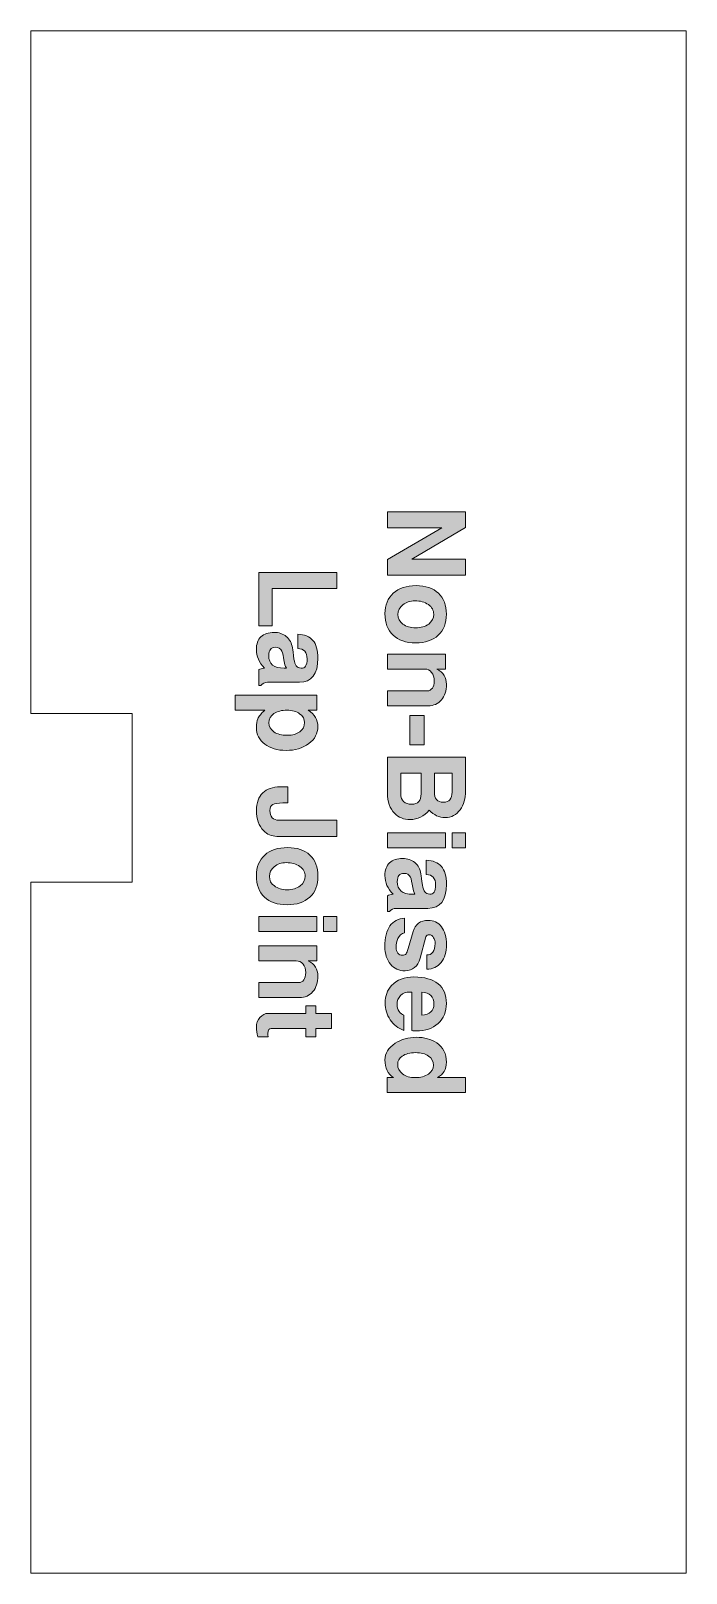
# Model space of a CAD drawing. Header units: inches. Extents: x 0.59 to 7.67, y -3.15 to -0.14.
# Drawn here: x 2.7 to 3.975, y -3.144 to -0.144 of the extents above; entities that cross this region are included whole.
import ezdxf

# ---------------------------------------------------------------- set-up
doc = ezdxf.new("R2010")
doc.units = ezdxf.units.IN
doc.header["$MEASUREMENT"] = 0
doc.layers.add('Layer 1', color=7, linetype='Continuous')

# ---------------------------------------------------------------- blocks, each defined once
blk = doc.blocks.new('block 5')
at = {"layer": 'Layer 1', "true_color": 0xed1f24}
h = blk.add_hatch(color=240, dxfattribs=at)
h.dxf.hatch_style = 2
h.paths.add_polyline_path([(3.3936, -1.2032), (3.3936, -1.1723), (3.4997, -1.1109), (3.3936, -1.1109), (3.3936, -1.0796), (3.5455, -1.0796), (3.5455, -1.1105), (3.4414, -1.1719), (3.5455, -1.1719), (3.5455, -1.2032)])
h = blk.add_hatch(color=240, dxfattribs=at)
h.dxf.hatch_style = 2
h.paths.add_polyline_path([(3.1436, -1.3018), (3.1436, -1.1979), (3.2955, -1.1979), (3.2955, -1.2291), (3.1697, -1.2291), (3.1697, -1.3018)])
h = blk.add_hatch(color=240, dxfattribs=at)
h.dxf.hatch_style = 2
edge = h.paths.add_edge_path()
edge.add_spline(control_points=[(3.4486, -1.3346), (3.4296, -1.3346), (3.4149, -1.3297), (3.4045, -1.3197), (3.3941, -1.3098), (3.3889, -1.2958), (3.3889, -1.2778), (3.3889, -1.261), (3.3943, -1.2477), (3.4051, -1.238), (3.4159, -1.2282), (3.4307, -1.2234), (3.4495, -1.2234), (3.4679, -1.2234), (3.4824, -1.2282), (3.4928, -1.238), (3.5032, -1.2477), (3.5084, -1.2614), (3.5084, -1.279), (3.5084, -1.2965), (3.5032, -1.3102), (3.4926, -1.3199), (3.482, -1.3297), (3.4674, -1.3346), (3.4486, -1.3346)], knot_values=[0, 0, 0, 0, 1, 1, 1, 2, 2, 2, 3, 3, 3, 4, 4, 4, 5, 5, 5, 6, 6, 6, 7, 7, 7, 8, 8, 8, 8], degree=3, periodic=1)
edge = h.paths.add_edge_path()
edge.add_spline(control_points=[(3.4485, -1.3055), (3.4589, -1.3055), (3.4674, -1.303), (3.4739, -1.298), (3.4804, -1.293), (3.4836, -1.2866), (3.4836, -1.279), (3.4836, -1.2714), (3.4802, -1.2651), (3.4733, -1.2602), (3.4663, -1.2552), (3.4575, -1.2528), (3.4467, -1.2528), (3.4377, -1.2528), (3.43, -1.2554), (3.4236, -1.2606), (3.4172, -1.2658), (3.4141, -1.2721), (3.4141, -1.2794), (3.4141, -1.2871), (3.4173, -1.2933), (3.4237, -1.2982), (3.4302, -1.303), (3.4384, -1.3055), (3.4485, -1.3055)], knot_values=[0, 0, 0, 0, 1, 1, 1, 2, 2, 2, 3, 3, 3, 4, 4, 4, 5, 5, 5, 6, 6, 6, 7, 7, 7, 8, 8, 8, 8], degree=3, periodic=1)
h = blk.add_hatch(color=240, dxfattribs=at)
h.dxf.hatch_style = 2
edge = h.paths.add_edge_path()
edge.add_spline(control_points=[(3.1436, -1.4179), (3.1436, -1.4179), (3.1436, -1.3868), (3.1436, -1.3868), (3.1459, -1.3854), (3.1495, -1.3844), (3.1547, -1.3837), (3.144, -1.373), (3.1387, -1.361), (3.1387, -1.3476), (3.1387, -1.3368), (3.1417, -1.3286), (3.1477, -1.3229), (3.1538, -1.3172), (3.1623, -1.3143), (3.1734, -1.3143), (3.1826, -1.3143), (3.1905, -1.317), (3.197, -1.3224), (3.2035, -1.3279), (3.2075, -1.3352), (3.2089, -1.3443), (3.2094, -1.3486), (3.2104, -1.3559), (3.2118, -1.3662), (3.2127, -1.3723), (3.2142, -1.3767), (3.2163, -1.3794), (3.2183, -1.3821), (3.2215, -1.3836), (3.2259, -1.3839), (3.2336, -1.3843), (3.2374, -1.3783), (3.2374, -1.3658), (3.2374, -1.3527), (3.2313, -1.346), (3.2191, -1.3456), (3.2191, -1.3456), (3.2191, -1.3179), (3.2191, -1.3179), (3.2324, -1.3184), (3.2423, -1.3224), (3.2488, -1.3298), (3.2552, -1.3373), (3.2584, -1.3489), (3.2584, -1.3647), (3.2584, -1.3958), (3.2464, -1.4114), (3.2224, -1.4114), (3.2224, -1.4114), (3.1601, -1.4114), (3.1601, -1.4114), (3.1552, -1.4114), (3.151, -1.4136), (3.1474, -1.4179), (3.1474, -1.4179), (3.1436, -1.4179), (3.1436, -1.4179)], knot_values=[0, 0, 0, 0, 1, 1, 1, 2, 2, 2, 3, 3, 3, 4, 4, 4, 5, 5, 5, 6, 6, 6, 7, 7, 7, 8, 8, 8, 9, 9, 9, 10, 10, 10, 11, 11, 11, 12, 12, 12, 13, 13, 13, 14, 14, 14, 15, 15, 15, 16, 16, 16, 17, 17, 17, 18, 18, 18, 19, 19, 19, 19], degree=3, periodic=1)
edge = h.paths.add_edge_path()
edge.add_spline(control_points=[(3.1928, -1.3839), (3.1928, -1.3839), (3.1972, -1.3839), (3.1972, -1.3839), (3.1948, -1.3797), (3.1934, -1.3755), (3.1928, -1.3711), (3.1916, -1.3609), (3.19, -1.3541), (3.1882, -1.3506), (3.1859, -1.3457), (3.1817, -1.3433), (3.1757, -1.3433), (3.1671, -1.3433), (3.1628, -1.3487), (3.1628, -1.3594), (3.1628, -1.3757), (3.1728, -1.3839), (3.1928, -1.3839)], knot_values=[0, 0, 0, 0, 1, 1, 1, 2, 2, 2, 3, 3, 3, 4, 4, 4, 5, 5, 5, 6, 6, 6, 6], degree=3, periodic=1)
h = blk.add_hatch(color=240, dxfattribs=at)
h.dxf.hatch_style = 2
edge = h.paths.add_edge_path()
edge.add_spline(control_points=[(3.3936, -1.4571), (3.3936, -1.4571), (3.3936, -1.428), (3.3936, -1.428), (3.3936, -1.428), (3.4712, -1.428), (3.4712, -1.428), (3.4753, -1.428), (3.4786, -1.4262), (3.481, -1.4228), (3.4835, -1.4193), (3.4847, -1.4146), (3.4847, -1.4086), (3.4847, -1.4021), (3.483, -1.3966), (3.4795, -1.3922), (3.476, -1.3879), (3.4716, -1.3857), (3.4664, -1.3857), (3.4664, -1.3857), (3.3936, -1.3857), (3.3936, -1.3857), (3.3936, -1.3857), (3.3936, -1.3565), (3.3936, -1.3565), (3.3936, -1.3565), (3.5066, -1.3565), (3.5066, -1.3565), (3.5066, -1.3565), (3.5066, -1.3857), (3.5066, -1.3857), (3.5066, -1.3857), (3.4897, -1.3857), (3.4897, -1.3857), (3.5022, -1.3922), (3.5084, -1.4021), (3.5084, -1.4153), (3.5084, -1.4279), (3.5052, -1.438), (3.4987, -1.4457), (3.4921, -1.4533), (3.4835, -1.4571), (3.4728, -1.4571), (3.4728, -1.4571), (3.3936, -1.4571), (3.3936, -1.4571)], knot_values=[0, 0, 0, 0, 1, 1, 1, 2, 2, 2, 3, 3, 3, 4, 4, 4, 5, 5, 5, 6, 6, 6, 7, 7, 7, 8, 8, 8, 9, 9, 9, 10, 10, 10, 11, 11, 11, 12, 12, 12, 13, 13, 13, 14, 14, 14, 15, 15, 15, 15], degree=3, periodic=1)
h = blk.add_hatch(color=240, dxfattribs=at)
h.dxf.hatch_style = 2
edge = h.paths.add_edge_path()
edge.add_spline(control_points=[(3.1964, -1.5439), (3.1797, -1.5439), (3.1659, -1.5398), (3.1551, -1.5316), (3.1443, -1.5234), (3.1389, -1.5127), (3.1389, -1.4995), (3.1389, -1.492), (3.1398, -1.4863), (3.1416, -1.4822), (3.1436, -1.4775), (3.1481, -1.472), (3.1549, -1.4656), (3.1549, -1.4656), (3.0978, -1.4656), (3.0978, -1.4656), (3.0978, -1.4656), (3.0978, -1.4364), (3.0978, -1.4364), (3.0978, -1.4364), (3.2566, -1.4364), (3.2566, -1.4364), (3.2566, -1.4364), (3.2566, -1.4656), (3.2566, -1.4656), (3.2566, -1.4656), (3.2395, -1.4656), (3.2395, -1.4656), (3.2521, -1.474), (3.2584, -1.4847), (3.2584, -1.4976), (3.2584, -1.5108), (3.2525, -1.5219), (3.2407, -1.5307), (3.2289, -1.5395), (3.2141, -1.5439), (3.1964, -1.5439)], knot_values=[0, 0, 0, 0, 1, 1, 1, 2, 2, 2, 3, 3, 3, 4, 4, 4, 5, 5, 5, 6, 6, 6, 7, 7, 7, 8, 8, 8, 9, 9, 9, 10, 10, 10, 11, 11, 11, 12, 12, 12, 12], degree=3, periodic=1)
edge = h.paths.add_edge_path()
edge.add_spline(control_points=[(3.1989, -1.5145), (3.209, -1.5145), (3.2172, -1.5122), (3.2233, -1.5076), (3.2295, -1.5031), (3.2326, -1.497), (3.2326, -1.4895), (3.2326, -1.4829), (3.2294, -1.4772), (3.2229, -1.4725), (3.2165, -1.4679), (3.2084, -1.4656), (3.1986, -1.4656), (3.188, -1.4656), (3.1793, -1.4678), (3.1728, -1.4723), (3.1663, -1.4768), (3.163, -1.4828), (3.163, -1.4902), (3.163, -1.4974), (3.1663, -1.5032), (3.1728, -1.5078), (3.1793, -1.5123), (3.188, -1.5145), (3.1989, -1.5145)], knot_values=[0, 0, 0, 0, 1, 1, 1, 2, 2, 2, 3, 3, 3, 4, 4, 4, 5, 5, 5, 6, 6, 6, 7, 7, 7, 8, 8, 8, 8], degree=3, periodic=1)
h = blk.add_hatch(color=240, dxfattribs=at)
h.dxf.hatch_style = 2
h.paths.add_polyline_path([(3.437, -1.5328), (3.437, -1.4761), (3.4653, -1.4761), (3.4653, -1.5328)])
h = blk.add_hatch(color=240, dxfattribs=at)
h.dxf.hatch_style = 2
edge = h.paths.add_edge_path()
edge.add_spline(control_points=[(3.4376, -1.6784), (3.4255, -1.6784), (3.4155, -1.6743), (3.4074, -1.6661), (3.3982, -1.6568), (3.3936, -1.6438), (3.3936, -1.6271), (3.3936, -1.6271), (3.3936, -1.5569), (3.3936, -1.5569), (3.3936, -1.5569), (3.5455, -1.5569), (3.5455, -1.5569), (3.5455, -1.5569), (3.5455, -1.6228), (3.5455, -1.6228), (3.5455, -1.6373), (3.542, -1.6496), (3.5349, -1.6595), (3.5278, -1.6695), (3.5182, -1.6744), (3.5059, -1.6744), (3.4943, -1.6744), (3.4839, -1.6696), (3.4747, -1.66), (3.465, -1.6723), (3.4526, -1.6784), (3.4376, -1.6784)], knot_values=[0, 0, 0, 0, 1, 1, 1, 2, 2, 2, 3, 3, 3, 4, 4, 4, 5, 5, 5, 6, 6, 6, 7, 7, 7, 8, 8, 8, 9, 9, 9, 9], degree=3, periodic=1)
edge = h.paths.add_edge_path()
edge.add_spline(control_points=[(3.4411, -1.6486), (3.4531, -1.6486), (3.4591, -1.6418), (3.4591, -1.6282), (3.4591, -1.6282), (3.4591, -1.5882), (3.4591, -1.5882), (3.4591, -1.5882), (3.4197, -1.5882), (3.4197, -1.5882), (3.4197, -1.5882), (3.4197, -1.6282), (3.4197, -1.6282), (3.4197, -1.6418), (3.4268, -1.6486), (3.4411, -1.6486)], knot_values=[0, 0, 0, 0, 1, 1, 1, 2, 2, 2, 3, 3, 3, 4, 4, 4, 5, 5, 5, 5], degree=3, periodic=1)
edge = h.paths.add_edge_path()
edge.add_spline(control_points=[(3.5026, -1.6446), (3.5137, -1.6446), (3.5193, -1.6382), (3.5193, -1.6253), (3.5193, -1.6253), (3.5193, -1.5882), (3.5193, -1.5882), (3.5193, -1.5882), (3.4849, -1.5882), (3.4849, -1.5882), (3.4849, -1.5882), (3.4849, -1.6244), (3.4849, -1.6244), (3.4849, -1.6379), (3.4908, -1.6446), (3.5026, -1.6446)], knot_values=[0, 0, 0, 0, 1, 1, 1, 2, 2, 2, 3, 3, 3, 4, 4, 4, 5, 5, 5, 5], degree=3, periodic=1)
h = blk.add_hatch(color=240, dxfattribs=at)
h.dxf.hatch_style = 2
edge = h.paths.add_edge_path()
edge.add_spline(control_points=[(3.1786, -1.711), (3.1685, -1.711), (3.1598, -1.7072), (3.1524, -1.6997), (3.1434, -1.6906), (3.1389, -1.6775), (3.1389, -1.6606), (3.1389, -1.6457), (3.143, -1.6343), (3.1512, -1.6265), (3.1593, -1.6187), (3.1706, -1.6147), (3.1849, -1.6147), (3.1849, -1.6147), (3.1997, -1.6147), (3.1997, -1.6147), (3.1997, -1.6147), (3.1997, -1.646), (3.1997, -1.646), (3.1997, -1.646), (3.1899, -1.646), (3.1899, -1.646), (3.1807, -1.646), (3.1743, -1.6471), (3.1706, -1.6492), (3.1669, -1.6514), (3.1651, -1.6553), (3.1651, -1.661), (3.1651, -1.6668), (3.1666, -1.6714), (3.1697, -1.6747), (3.1727, -1.6781), (3.177, -1.6797), (3.1824, -1.6797), (3.1824, -1.6797), (3.2955, -1.6797), (3.2955, -1.6797), (3.2955, -1.6797), (3.2955, -1.711), (3.2955, -1.711), (3.2955, -1.711), (3.1786, -1.711), (3.1786, -1.711)], knot_values=[0, 0, 0, 0, 1, 1, 1, 2, 2, 2, 3, 3, 3, 4, 4, 4, 5, 5, 5, 6, 6, 6, 7, 7, 7, 8, 8, 8, 9, 9, 9, 10, 10, 10, 11, 11, 11, 12, 12, 12, 13, 13, 13, 14, 14, 14, 14], degree=3, periodic=1)
h = blk.add_hatch(color=240, dxfattribs=at)
h.dxf.hatch_style = 2
h.paths.add_polyline_path([(3.3936, -1.7336), (3.3936, -1.7044), (3.5066, -1.7044), (3.5066, -1.7336)])
h.paths.add_polyline_path([(3.5195, -1.7336), (3.5195, -1.7044), (3.5455, -1.7044), (3.5455, -1.7336)])
h = blk.add_hatch(color=240, dxfattribs=at)
h.dxf.hatch_style = 2
edge = h.paths.add_edge_path()
edge.add_spline(control_points=[(3.1986, -1.8441), (3.1796, -1.8441), (3.1649, -1.8391), (3.1545, -1.8292), (3.1441, -1.8193), (3.1389, -1.8053), (3.1389, -1.7872), (3.1389, -1.7704), (3.1443, -1.7572), (3.1551, -1.7474), (3.1659, -1.7377), (3.1807, -1.7329), (3.1995, -1.7329), (3.2179, -1.7329), (3.2324, -1.7377), (3.2428, -1.7474), (3.2532, -1.7572), (3.2584, -1.7708), (3.2584, -1.7885), (3.2584, -1.806), (3.2532, -1.8196), (3.2426, -1.8294), (3.232, -1.8392), (3.2174, -1.8441), (3.1986, -1.8441)], knot_values=[0, 0, 0, 0, 1, 1, 1, 2, 2, 2, 3, 3, 3, 4, 4, 4, 5, 5, 5, 6, 6, 6, 7, 7, 7, 8, 8, 8, 8], degree=3, periodic=1)
edge = h.paths.add_edge_path()
edge.add_spline(control_points=[(3.1985, -1.8149), (3.2089, -1.8149), (3.2174, -1.8124), (3.2239, -1.8074), (3.2304, -1.8024), (3.2336, -1.7961), (3.2336, -1.7885), (3.2336, -1.7808), (3.2302, -1.7746), (3.2233, -1.7696), (3.2163, -1.7647), (3.2075, -1.7622), (3.1967, -1.7622), (3.1877, -1.7622), (3.18, -1.7648), (3.1736, -1.77), (3.1672, -1.7752), (3.1641, -1.7815), (3.1641, -1.7889), (3.1641, -1.7965), (3.1673, -1.8028), (3.1737, -1.8076), (3.1802, -1.8125), (3.1884, -1.8149), (3.1985, -1.8149)], knot_values=[0, 0, 0, 0, 1, 1, 1, 2, 2, 2, 3, 3, 3, 4, 4, 4, 5, 5, 5, 6, 6, 6, 7, 7, 7, 8, 8, 8, 8], degree=3, periodic=1)
h = blk.add_hatch(color=240, dxfattribs=at)
h.dxf.hatch_style = 2
edge = h.paths.add_edge_path()
edge.add_spline(control_points=[(3.3936, -1.8575), (3.3936, -1.8575), (3.3936, -1.8265), (3.3936, -1.8265), (3.3959, -1.8251), (3.3995, -1.8241), (3.4047, -1.8234), (3.394, -1.8127), (3.3887, -1.8007), (3.3887, -1.7873), (3.3887, -1.7765), (3.3917, -1.7682), (3.3977, -1.7625), (3.4038, -1.7568), (3.4123, -1.754), (3.4234, -1.754), (3.4326, -1.754), (3.4405, -1.7567), (3.447, -1.7621), (3.4535, -1.7675), (3.4575, -1.7748), (3.4589, -1.784), (3.4594, -1.7883), (3.4604, -1.7956), (3.4618, -1.8059), (3.4627, -1.812), (3.4642, -1.8164), (3.4663, -1.8191), (3.4683, -1.8218), (3.4715, -1.8233), (3.4759, -1.8236), (3.4836, -1.824), (3.4874, -1.818), (3.4874, -1.8055), (3.4874, -1.7924), (3.4813, -1.7857), (3.4691, -1.7853), (3.4691, -1.7853), (3.4691, -1.7575), (3.4691, -1.7575), (3.4824, -1.7581), (3.4923, -1.7621), (3.4988, -1.7695), (3.5052, -1.777), (3.5084, -1.7886), (3.5084, -1.8044), (3.5084, -1.8355), (3.4964, -1.8511), (3.4724, -1.8511), (3.4724, -1.8511), (3.4101, -1.8511), (3.4101, -1.8511), (3.4052, -1.8511), (3.401, -1.8532), (3.3974, -1.8575), (3.3974, -1.8575), (3.3936, -1.8575), (3.3936, -1.8575)], knot_values=[0, 0, 0, 0, 1, 1, 1, 2, 2, 2, 3, 3, 3, 4, 4, 4, 5, 5, 5, 6, 6, 6, 7, 7, 7, 8, 8, 8, 9, 9, 9, 10, 10, 10, 11, 11, 11, 12, 12, 12, 13, 13, 13, 14, 14, 14, 15, 15, 15, 16, 16, 16, 17, 17, 17, 18, 18, 18, 19, 19, 19, 19], degree=3, periodic=1)
edge = h.paths.add_edge_path()
edge.add_spline(control_points=[(3.4428, -1.8236), (3.4428, -1.8236), (3.4472, -1.8236), (3.4472, -1.8236), (3.4448, -1.8194), (3.4434, -1.8151), (3.4428, -1.8108), (3.4416, -1.8006), (3.44, -1.7938), (3.4382, -1.7903), (3.4359, -1.7854), (3.4317, -1.783), (3.4257, -1.783), (3.4171, -1.783), (3.4128, -1.7883), (3.4128, -1.7991), (3.4128, -1.8154), (3.4228, -1.8236), (3.4428, -1.8236)], knot_values=[0, 0, 0, 0, 1, 1, 1, 2, 2, 2, 3, 3, 3, 4, 4, 4, 5, 5, 5, 6, 6, 6, 6], degree=3, periodic=1)
h = blk.add_hatch(color=240, dxfattribs=at)
h.dxf.hatch_style = 2
h.paths.add_polyline_path([(3.1436, -1.896), (3.1436, -1.8668), (3.2566, -1.8668), (3.2566, -1.896)])
h.paths.add_polyline_path([(3.2695, -1.896), (3.2695, -1.8668), (3.2955, -1.8668), (3.2955, -1.896)])
h = blk.add_hatch(color=240, dxfattribs=at)
h.dxf.hatch_style = 2
edge = h.paths.add_edge_path()
edge.add_spline(control_points=[(3.428, -1.9725), (3.4164, -1.9725), (3.4069, -1.9682), (3.3996, -1.9596), (3.3923, -1.951), (3.3887, -1.9396), (3.3887, -1.9255), (3.3887, -1.9081), (3.3919, -1.8947), (3.3985, -1.8854), (3.4051, -1.876), (3.4146, -1.8709), (3.4268, -1.8703), (3.4268, -1.8703), (3.4268, -1.899), (3.4268, -1.899), (3.4211, -1.9001), (3.4168, -1.9038), (3.4141, -1.91), (3.4117, -1.9149), (3.4105, -1.9207), (3.4105, -1.9273), (3.4105, -1.9316), (3.4117, -1.9352), (3.4141, -1.9381), (3.4165, -1.9409), (3.4193, -1.9423), (3.4227, -1.9423), (3.4261, -1.9423), (3.4285, -1.9414), (3.43, -1.9394), (3.4312, -1.9379), (3.4325, -1.9345), (3.434, -1.9293), (3.434, -1.9293), (3.4435, -1.8963), (3.4435, -1.8963), (3.4478, -1.8817), (3.4576, -1.8744), (3.4729, -1.8744), (3.4835, -1.8744), (3.4921, -1.8786), (3.4987, -1.8869), (3.5052, -1.8953), (3.5084, -1.9068), (3.5084, -1.9215), (3.5084, -1.9358), (3.505, -1.9474), (3.498, -1.9562), (3.4911, -1.965), (3.4818, -1.9695), (3.4701, -1.9696), (3.4701, -1.9696), (3.4701, -1.9415), (3.4701, -1.9415), (3.475, -1.9419), (3.4789, -1.9402), (3.4819, -1.9364), (3.4849, -1.9326), (3.4864, -1.9268), (3.4864, -1.9192), (3.4864, -1.915), (3.4854, -1.9114), (3.4834, -1.9082), (3.4814, -1.9044), (3.4787, -1.9025), (3.4753, -1.9025), (3.4716, -1.9025), (3.4693, -1.9038), (3.4686, -1.9063), (3.4686, -1.9063), (3.4572, -1.948), (3.4572, -1.948), (3.4527, -1.9643), (3.443, -1.9725), (3.428, -1.9725)], knot_values=[0, 0, 0, 0, 1, 1, 1, 2, 2, 2, 3, 3, 3, 4, 4, 4, 5, 5, 5, 6, 6, 6, 7, 7, 7, 8, 8, 8, 9, 9, 9, 10, 10, 10, 11, 11, 11, 12, 12, 12, 13, 13, 13, 14, 14, 14, 15, 15, 15, 16, 16, 16, 17, 17, 17, 18, 18, 18, 19, 19, 19, 20, 20, 20, 21, 21, 21, 22, 22, 22, 23, 23, 23, 24, 24, 24, 25, 25, 25, 25], degree=3, periodic=1)
h = blk.add_hatch(color=240, dxfattribs=at)
h.dxf.hatch_style = 2
edge = h.paths.add_edge_path()
edge.add_spline(control_points=[(3.1436, -2.0245), (3.1436, -2.0245), (3.1436, -1.9954), (3.1436, -1.9954), (3.1436, -1.9954), (3.2212, -1.9954), (3.2212, -1.9954), (3.2253, -1.9954), (3.2286, -1.9936), (3.231, -1.9901), (3.2335, -1.9867), (3.2347, -1.9819), (3.2347, -1.976), (3.2347, -1.9694), (3.233, -1.964), (3.2295, -1.9596), (3.226, -1.9552), (3.2216, -1.9531), (3.2164, -1.9531), (3.2164, -1.9531), (3.1436, -1.9531), (3.1436, -1.9531), (3.1436, -1.9531), (3.1436, -1.9239), (3.1436, -1.9239), (3.1436, -1.9239), (3.2566, -1.9239), (3.2566, -1.9239), (3.2566, -1.9239), (3.2566, -1.9531), (3.2566, -1.9531), (3.2566, -1.9531), (3.2397, -1.9531), (3.2397, -1.9531), (3.2522, -1.9596), (3.2584, -1.9694), (3.2584, -1.9826), (3.2584, -1.9953), (3.2552, -2.0054), (3.2487, -2.0131), (3.2421, -2.0207), (3.2335, -2.0245), (3.2228, -2.0245), (3.2228, -2.0245), (3.1436, -2.0245), (3.1436, -2.0245)], knot_values=[0, 0, 0, 0, 1, 1, 1, 2, 2, 2, 3, 3, 3, 4, 4, 4, 5, 5, 5, 6, 6, 6, 7, 7, 7, 8, 8, 8, 9, 9, 9, 10, 10, 10, 11, 11, 11, 12, 12, 12, 13, 13, 13, 14, 14, 14, 15, 15, 15, 15], degree=3, periodic=1)
h = blk.add_hatch(color=240, dxfattribs=at)
h.dxf.hatch_style = 2
edge = h.paths.add_edge_path()
edge.add_spline(control_points=[(3.4499, -2.0896), (3.4466, -2.0896), (3.4436, -2.0894), (3.4409, -2.089), (3.4409, -2.089), (3.4409, -2.0142), (3.4409, -2.0142), (3.4401, -2.0139), (3.4388, -2.0138), (3.437, -2.0138), (3.4296, -2.0138), (3.4237, -2.0161), (3.4192, -2.0206), (3.4147, -2.0251), (3.4124, -2.0311), (3.4124, -2.0384), (3.4124, -2.0432), (3.4138, -2.0476), (3.4166, -2.0518), (3.4192, -2.0555), (3.4222, -2.0578), (3.4255, -2.0588), (3.4255, -2.0588), (3.4255, -2.0884), (3.4255, -2.0884), (3.4146, -2.0845), (3.4057, -2.0776), (3.3991, -2.0679), (3.3924, -2.0581), (3.3891, -2.0471), (3.3891, -2.035), (3.3891, -2.0216), (3.3933, -2.0102), (3.4018, -2.0011), (3.4119, -1.9901), (3.4264, -1.9846), (3.4453, -1.9846), (3.4656, -1.9846), (3.4812, -1.989), (3.4921, -1.9979), (3.503, -2.0067), (3.5084, -2.0193), (3.5084, -2.0359), (3.5084, -2.052), (3.5031, -2.065), (3.4923, -2.0748), (3.4815, -2.0847), (3.4674, -2.0896), (3.4499, -2.0896)], knot_values=[0, 0, 0, 0, 1, 1, 1, 2, 2, 2, 3, 3, 3, 4, 4, 4, 5, 5, 5, 6, 6, 6, 7, 7, 7, 8, 8, 8, 9, 9, 9, 10, 10, 10, 11, 11, 11, 12, 12, 12, 13, 13, 13, 14, 14, 14, 15, 15, 15, 16, 16, 16, 16], degree=3, periodic=1)
edge = h.paths.add_edge_path()
edge.add_spline(control_points=[(3.4605, -2.0588), (3.4762, -2.0579), (3.4841, -2.0507), (3.4841, -2.0369), (3.4841, -2.023), (3.4762, -2.0153), (3.4605, -2.0138), (3.4605, -2.0138), (3.4605, -2.0588), (3.4605, -2.0588)], knot_values=[0, 0, 0, 0, 1, 1, 1, 2, 2, 2, 3, 3, 3, 3], degree=3, periodic=1)
h = blk.add_hatch(color=240, dxfattribs=at)
h.dxf.hatch_style = 2
edge = h.paths.add_edge_path()
edge.add_spline(control_points=[(3.1414, -2.1008), (3.1397, -2.094), (3.1389, -2.0878), (3.1389, -2.0822), (3.1389, -2.0749), (3.1411, -2.0685), (3.1456, -2.0633), (3.1501, -2.058), (3.1555, -2.0554), (3.1618, -2.0554), (3.1618, -2.0554), (3.2349, -2.0554), (3.2349, -2.0554), (3.2349, -2.0554), (3.2349, -2.041), (3.2349, -2.041), (3.2349, -2.041), (3.2543, -2.041), (3.2543, -2.041), (3.2543, -2.041), (3.2543, -2.0554), (3.2543, -2.0554), (3.2543, -2.0554), (3.2849, -2.0554), (3.2849, -2.0554), (3.2849, -2.0554), (3.2849, -2.0845), (3.2849, -2.0845), (3.2849, -2.0845), (3.2543, -2.0845), (3.2543, -2.0845), (3.2543, -2.0845), (3.2543, -2.1008), (3.2543, -2.1008), (3.2543, -2.1008), (3.2349, -2.1008), (3.2349, -2.1008), (3.2349, -2.1008), (3.2349, -2.0845), (3.2349, -2.0845), (3.2349, -2.0845), (3.1676, -2.0845), (3.1676, -2.0845), (3.1633, -2.0845), (3.1611, -2.0878), (3.1611, -2.0943), (3.1613, -2.0958), (3.1614, -2.098), (3.1616, -2.1008), (3.1616, -2.1008), (3.1414, -2.1008), (3.1414, -2.1008)], knot_values=[0, 0, 0, 0, 1, 1, 1, 2, 2, 2, 3, 3, 3, 4, 4, 4, 5, 5, 5, 6, 6, 6, 7, 7, 7, 8, 8, 8, 9, 9, 9, 10, 10, 10, 11, 11, 11, 12, 12, 12, 13, 13, 13, 14, 14, 14, 15, 15, 15, 16, 16, 16, 17, 17, 17, 17], degree=3, periodic=1)
h = blk.add_hatch(color=240, dxfattribs=at)
h.dxf.hatch_style = 2
edge = h.paths.add_edge_path()
edge.add_spline(control_points=[(3.393, -2.2094), (3.393, -2.2094), (3.393, -2.1803), (3.393, -2.1803), (3.393, -2.1803), (3.4053, -2.1803), (3.4053, -2.1803), (3.3943, -2.173), (3.3889, -2.1615), (3.3889, -2.1457), (3.3889, -2.1329), (3.3955, -2.1222), (3.4087, -2.1136), (3.4207, -2.1058), (3.4343, -2.1019), (3.4495, -2.1019), (3.4656, -2.1019), (3.4789, -2.1055), (3.4895, -2.1125), (3.5021, -2.1212), (3.5084, -2.1338), (3.5084, -2.1505), (3.5084, -2.1642), (3.5026, -2.1741), (3.4909, -2.1803), (3.4909, -2.1803), (3.5455, -2.1803), (3.5455, -2.1803), (3.5455, -2.1803), (3.5455, -2.2094), (3.5455, -2.2094), (3.5455, -2.2094), (3.393, -2.2094), (3.393, -2.2094)], knot_values=[0, 0, 0, 0, 1, 1, 1, 2, 2, 2, 3, 3, 3, 4, 4, 4, 5, 5, 5, 6, 6, 6, 7, 7, 7, 8, 8, 8, 9, 9, 9, 10, 10, 10, 11, 11, 11, 11], degree=3, periodic=1)
edge = h.paths.add_edge_path()
edge.add_spline(control_points=[(3.4477, -2.1803), (3.4581, -2.1803), (3.4666, -2.178), (3.4733, -2.1734), (3.4799, -2.1688), (3.4832, -2.1631), (3.4832, -2.1562), (3.4832, -2.1487), (3.48, -2.1428), (3.4737, -2.1383), (3.4673, -2.1339), (3.4588, -2.1317), (3.4481, -2.1317), (3.4373, -2.1317), (3.4288, -2.134), (3.4226, -2.1386), (3.4166, -2.1427), (3.4136, -2.148), (3.4136, -2.1545), (3.4136, -2.1621), (3.4168, -2.1683), (3.4231, -2.1731), (3.4294, -2.1779), (3.4376, -2.1803), (3.4477, -2.1803)], knot_values=[0, 0, 0, 0, 1, 1, 1, 2, 2, 2, 3, 3, 3, 4, 4, 4, 5, 5, 5, 6, 6, 6, 7, 7, 7, 8, 8, 8, 8], degree=3, periodic=1)
at = {"layer": 'Layer 1', "lineweight": 0}
for points in [[(3.3936, -1.2032), (3.3936, -1.1723), (3.4997, -1.1109), (3.3936, -1.1109), (3.3936, -1.0796), (3.5455, -1.0796), (3.5455, -1.1105), (3.4414, -1.1719), (3.5455, -1.1719), (3.5455, -1.2032), (3.3936, -1.2032)], [(3.1436, -1.3018), (3.1436, -1.1979), (3.2955, -1.1979), (3.2955, -1.2291), (3.1697, -1.2291), (3.1697, -1.3018), (3.1436, -1.3018)], [(3.437, -1.5328), (3.437, -1.4761), (3.4653, -1.4761), (3.4653, -1.5328), (3.437, -1.5328)], [(3.3936, -1.7336), (3.3936, -1.7044), (3.5066, -1.7044), (3.5066, -1.7336), (3.3936, -1.7336)], [(3.5195, -1.7336), (3.5195, -1.7044), (3.5455, -1.7044), (3.5455, -1.7336), (3.5195, -1.7336)], [(3.1436, -1.896), (3.1436, -1.8668), (3.2566, -1.8668), (3.2566, -1.896), (3.1436, -1.896)], [(3.2695, -1.896), (3.2695, -1.8668), (3.2955, -1.8668), (3.2955, -1.896), (3.2695, -1.896)]]:
    blk.add_lwpolyline(points, dxfattribs=at)
for points, knots in [([(3.4486, -1.3346), (3.4296, -1.3346), (3.4149, -1.3297), (3.4045, -1.3197), (3.3941, -1.3098), (3.3889, -1.2958), (3.3889, -1.2778), (3.3889, -1.261), (3.3943, -1.2477), (3.4051, -1.238), (3.4159, -1.2282), (3.4307, -1.2234), (3.4495, -1.2234), (3.4679, -1.2234), (3.4824, -1.2282), (3.4928, -1.238), (3.5032, -1.2477), (3.5084, -1.2614), (3.5084, -1.279), (3.5084, -1.2965), (3.5032, -1.3102), (3.4926, -1.3199), (3.482, -1.3297), (3.4674, -1.3346), (3.4486, -1.3346)], [0, 0, 0, 0, 1, 1, 1, 2, 2, 2, 3, 3, 3, 4, 4, 4, 5, 5, 5, 6, 6, 6, 7, 7, 7, 8, 8, 8, 8]), ([(3.4485, -1.3055), (3.4589, -1.3055), (3.4674, -1.303), (3.4739, -1.298), (3.4804, -1.293), (3.4836, -1.2866), (3.4836, -1.279), (3.4836, -1.2714), (3.4802, -1.2651), (3.4733, -1.2602), (3.4663, -1.2552), (3.4575, -1.2528), (3.4467, -1.2528), (3.4377, -1.2528), (3.43, -1.2554), (3.4236, -1.2606), (3.4172, -1.2658), (3.4141, -1.2721), (3.4141, -1.2794), (3.4141, -1.2871), (3.4173, -1.2933), (3.4237, -1.2982), (3.4302, -1.303), (3.4384, -1.3055), (3.4485, -1.3055)], [0, 0, 0, 0, 1, 1, 1, 2, 2, 2, 3, 3, 3, 4, 4, 4, 5, 5, 5, 6, 6, 6, 7, 7, 7, 8, 8, 8, 8]), ([(3.1436, -1.4179), (3.1436, -1.4179), (3.1436, -1.3868), (3.1436, -1.3868), (3.1459, -1.3854), (3.1495, -1.3844), (3.1547, -1.3837), (3.144, -1.373), (3.1387, -1.361), (3.1387, -1.3476), (3.1387, -1.3368), (3.1417, -1.3286), (3.1477, -1.3229), (3.1538, -1.3172), (3.1623, -1.3143), (3.1734, -1.3143), (3.1826, -1.3143), (3.1905, -1.317), (3.197, -1.3224), (3.2035, -1.3279), (3.2075, -1.3352), (3.2089, -1.3443), (3.2094, -1.3486), (3.2104, -1.3559), (3.2118, -1.3662), (3.2127, -1.3723), (3.2142, -1.3767), (3.2163, -1.3794), (3.2183, -1.3821), (3.2215, -1.3836), (3.2259, -1.3839), (3.2336, -1.3843), (3.2374, -1.3783), (3.2374, -1.3658), (3.2374, -1.3527), (3.2313, -1.346), (3.2191, -1.3456), (3.2191, -1.3456), (3.2191, -1.3179), (3.2191, -1.3179), (3.2324, -1.3184), (3.2423, -1.3224), (3.2488, -1.3298), (3.2552, -1.3373), (3.2584, -1.3489), (3.2584, -1.3647), (3.2584, -1.3958), (3.2464, -1.4114), (3.2224, -1.4114), (3.2224, -1.4114), (3.1601, -1.4114), (3.1601, -1.4114), (3.1552, -1.4114), (3.151, -1.4136), (3.1474, -1.4179), (3.1474, -1.4179), (3.1436, -1.4179), (3.1436, -1.4179)], [0, 0, 0, 0, 1, 1, 1, 2, 2, 2, 3, 3, 3, 4, 4, 4, 5, 5, 5, 6, 6, 6, 7, 7, 7, 8, 8, 8, 9, 9, 9, 10, 10, 10, 11, 11, 11, 12, 12, 12, 13, 13, 13, 14, 14, 14, 15, 15, 15, 16, 16, 16, 17, 17, 17, 18, 18, 18, 19, 19, 19, 19]), ([(3.1928, -1.3839), (3.1928, -1.3839), (3.1972, -1.3839), (3.1972, -1.3839), (3.1948, -1.3797), (3.1934, -1.3755), (3.1928, -1.3711), (3.1916, -1.3609), (3.19, -1.3541), (3.1882, -1.3506), (3.1859, -1.3457), (3.1817, -1.3433), (3.1757, -1.3433), (3.1671, -1.3433), (3.1628, -1.3487), (3.1628, -1.3594), (3.1628, -1.3757), (3.1728, -1.3839), (3.1928, -1.3839)], [0, 0, 0, 0, 1, 1, 1, 2, 2, 2, 3, 3, 3, 4, 4, 4, 5, 5, 5, 6, 6, 6, 6]), ([(3.3936, -1.4571), (3.3936, -1.4571), (3.3936, -1.428), (3.3936, -1.428), (3.3936, -1.428), (3.4712, -1.428), (3.4712, -1.428), (3.4753, -1.428), (3.4786, -1.4262), (3.481, -1.4228), (3.4835, -1.4193), (3.4847, -1.4146), (3.4847, -1.4086), (3.4847, -1.4021), (3.483, -1.3966), (3.4795, -1.3922), (3.476, -1.3879), (3.4716, -1.3857), (3.4664, -1.3857), (3.4664, -1.3857), (3.3936, -1.3857), (3.3936, -1.3857), (3.3936, -1.3857), (3.3936, -1.3565), (3.3936, -1.3565), (3.3936, -1.3565), (3.5066, -1.3565), (3.5066, -1.3565), (3.5066, -1.3565), (3.5066, -1.3857), (3.5066, -1.3857), (3.5066, -1.3857), (3.4897, -1.3857), (3.4897, -1.3857), (3.5022, -1.3922), (3.5084, -1.4021), (3.5084, -1.4153), (3.5084, -1.4279), (3.5052, -1.438), (3.4987, -1.4457), (3.4921, -1.4533), (3.4835, -1.4571), (3.4728, -1.4571), (3.4728, -1.4571), (3.3936, -1.4571), (3.3936, -1.4571)], [0, 0, 0, 0, 1, 1, 1, 2, 2, 2, 3, 3, 3, 4, 4, 4, 5, 5, 5, 6, 6, 6, 7, 7, 7, 8, 8, 8, 9, 9, 9, 10, 10, 10, 11, 11, 11, 12, 12, 12, 13, 13, 13, 14, 14, 14, 15, 15, 15, 15]), ([(3.1964, -1.5439), (3.1797, -1.5439), (3.1659, -1.5398), (3.1551, -1.5316), (3.1443, -1.5234), (3.1389, -1.5127), (3.1389, -1.4995), (3.1389, -1.492), (3.1398, -1.4863), (3.1416, -1.4822), (3.1436, -1.4775), (3.1481, -1.472), (3.1549, -1.4656), (3.1549, -1.4656), (3.0978, -1.4656), (3.0978, -1.4656), (3.0978, -1.4656), (3.0978, -1.4364), (3.0978, -1.4364), (3.0978, -1.4364), (3.2566, -1.4364), (3.2566, -1.4364), (3.2566, -1.4364), (3.2566, -1.4656), (3.2566, -1.4656), (3.2566, -1.4656), (3.2395, -1.4656), (3.2395, -1.4656), (3.2521, -1.474), (3.2584, -1.4847), (3.2584, -1.4976), (3.2584, -1.5108), (3.2525, -1.5219), (3.2407, -1.5307), (3.2289, -1.5395), (3.2141, -1.5439), (3.1964, -1.5439)], [0, 0, 0, 0, 1, 1, 1, 2, 2, 2, 3, 3, 3, 4, 4, 4, 5, 5, 5, 6, 6, 6, 7, 7, 7, 8, 8, 8, 9, 9, 9, 10, 10, 10, 11, 11, 11, 12, 12, 12, 12]), ([(3.1989, -1.5145), (3.209, -1.5145), (3.2172, -1.5122), (3.2233, -1.5076), (3.2295, -1.5031), (3.2326, -1.497), (3.2326, -1.4895), (3.2326, -1.4829), (3.2294, -1.4772), (3.2229, -1.4725), (3.2165, -1.4679), (3.2084, -1.4656), (3.1986, -1.4656), (3.188, -1.4656), (3.1793, -1.4678), (3.1728, -1.4723), (3.1663, -1.4768), (3.163, -1.4828), (3.163, -1.4902), (3.163, -1.4974), (3.1663, -1.5032), (3.1728, -1.5078), (3.1793, -1.5123), (3.188, -1.5145), (3.1989, -1.5145)], [0, 0, 0, 0, 1, 1, 1, 2, 2, 2, 3, 3, 3, 4, 4, 4, 5, 5, 5, 6, 6, 6, 7, 7, 7, 8, 8, 8, 8]), ([(3.4376, -1.6784), (3.4255, -1.6784), (3.4155, -1.6743), (3.4074, -1.6661), (3.3982, -1.6568), (3.3936, -1.6438), (3.3936, -1.6271), (3.3936, -1.6271), (3.3936, -1.5569), (3.3936, -1.5569), (3.3936, -1.5569), (3.5455, -1.5569), (3.5455, -1.5569), (3.5455, -1.5569), (3.5455, -1.6228), (3.5455, -1.6228), (3.5455, -1.6373), (3.542, -1.6496), (3.5349, -1.6595), (3.5278, -1.6695), (3.5182, -1.6744), (3.5059, -1.6744), (3.4943, -1.6744), (3.4839, -1.6696), (3.4747, -1.66), (3.465, -1.6723), (3.4526, -1.6784), (3.4376, -1.6784)], [0, 0, 0, 0, 1, 1, 1, 2, 2, 2, 3, 3, 3, 4, 4, 4, 5, 5, 5, 6, 6, 6, 7, 7, 7, 8, 8, 8, 9, 9, 9, 9]), ([(3.4411, -1.6486), (3.4531, -1.6486), (3.4591, -1.6418), (3.4591, -1.6282), (3.4591, -1.6282), (3.4591, -1.5882), (3.4591, -1.5882), (3.4591, -1.5882), (3.4197, -1.5882), (3.4197, -1.5882), (3.4197, -1.5882), (3.4197, -1.6282), (3.4197, -1.6282), (3.4197, -1.6418), (3.4268, -1.6486), (3.4411, -1.6486)], [0, 0, 0, 0, 1, 1, 1, 2, 2, 2, 3, 3, 3, 4, 4, 4, 5, 5, 5, 5]), ([(3.5026, -1.6446), (3.5137, -1.6446), (3.5193, -1.6382), (3.5193, -1.6253), (3.5193, -1.6253), (3.5193, -1.5882), (3.5193, -1.5882), (3.5193, -1.5882), (3.4849, -1.5882), (3.4849, -1.5882), (3.4849, -1.5882), (3.4849, -1.6244), (3.4849, -1.6244), (3.4849, -1.6379), (3.4908, -1.6446), (3.5026, -1.6446)], [0, 0, 0, 0, 1, 1, 1, 2, 2, 2, 3, 3, 3, 4, 4, 4, 5, 5, 5, 5]), ([(3.1786, -1.711), (3.1685, -1.711), (3.1598, -1.7072), (3.1524, -1.6997), (3.1434, -1.6906), (3.1389, -1.6775), (3.1389, -1.6606), (3.1389, -1.6457), (3.143, -1.6343), (3.1512, -1.6265), (3.1593, -1.6187), (3.1706, -1.6147), (3.1849, -1.6147), (3.1849, -1.6147), (3.1997, -1.6147), (3.1997, -1.6147), (3.1997, -1.6147), (3.1997, -1.646), (3.1997, -1.646), (3.1997, -1.646), (3.1899, -1.646), (3.1899, -1.646), (3.1807, -1.646), (3.1743, -1.6471), (3.1706, -1.6492), (3.1669, -1.6514), (3.1651, -1.6553), (3.1651, -1.661), (3.1651, -1.6668), (3.1666, -1.6714), (3.1697, -1.6747), (3.1727, -1.6781), (3.177, -1.6797), (3.1824, -1.6797), (3.1824, -1.6797), (3.2955, -1.6797), (3.2955, -1.6797), (3.2955, -1.6797), (3.2955, -1.711), (3.2955, -1.711), (3.2955, -1.711), (3.1786, -1.711), (3.1786, -1.711)], [0, 0, 0, 0, 1, 1, 1, 2, 2, 2, 3, 3, 3, 4, 4, 4, 5, 5, 5, 6, 6, 6, 7, 7, 7, 8, 8, 8, 9, 9, 9, 10, 10, 10, 11, 11, 11, 12, 12, 12, 13, 13, 13, 14, 14, 14, 14]), ([(3.1986, -1.8441), (3.1796, -1.8441), (3.1649, -1.8391), (3.1545, -1.8292), (3.1441, -1.8193), (3.1389, -1.8053), (3.1389, -1.7872), (3.1389, -1.7704), (3.1443, -1.7572), (3.1551, -1.7474), (3.1659, -1.7377), (3.1807, -1.7329), (3.1995, -1.7329), (3.2179, -1.7329), (3.2324, -1.7377), (3.2428, -1.7474), (3.2532, -1.7572), (3.2584, -1.7708), (3.2584, -1.7885), (3.2584, -1.806), (3.2532, -1.8196), (3.2426, -1.8294), (3.232, -1.8392), (3.2174, -1.8441), (3.1986, -1.8441)], [0, 0, 0, 0, 1, 1, 1, 2, 2, 2, 3, 3, 3, 4, 4, 4, 5, 5, 5, 6, 6, 6, 7, 7, 7, 8, 8, 8, 8]), ([(3.1985, -1.8149), (3.2089, -1.8149), (3.2174, -1.8124), (3.2239, -1.8074), (3.2304, -1.8024), (3.2336, -1.7961), (3.2336, -1.7885), (3.2336, -1.7808), (3.2302, -1.7746), (3.2233, -1.7696), (3.2163, -1.7647), (3.2075, -1.7622), (3.1967, -1.7622), (3.1877, -1.7622), (3.18, -1.7648), (3.1736, -1.77), (3.1672, -1.7752), (3.1641, -1.7815), (3.1641, -1.7889), (3.1641, -1.7965), (3.1673, -1.8028), (3.1737, -1.8076), (3.1802, -1.8125), (3.1884, -1.8149), (3.1985, -1.8149)], [0, 0, 0, 0, 1, 1, 1, 2, 2, 2, 3, 3, 3, 4, 4, 4, 5, 5, 5, 6, 6, 6, 7, 7, 7, 8, 8, 8, 8]), ([(3.3936, -1.8575), (3.3936, -1.8575), (3.3936, -1.8265), (3.3936, -1.8265), (3.3959, -1.8251), (3.3995, -1.8241), (3.4047, -1.8234), (3.394, -1.8127), (3.3887, -1.8007), (3.3887, -1.7873), (3.3887, -1.7765), (3.3917, -1.7682), (3.3977, -1.7625), (3.4038, -1.7568), (3.4123, -1.754), (3.4234, -1.754), (3.4326, -1.754), (3.4405, -1.7567), (3.447, -1.7621), (3.4535, -1.7675), (3.4575, -1.7748), (3.4589, -1.784), (3.4594, -1.7883), (3.4604, -1.7956), (3.4618, -1.8059), (3.4627, -1.812), (3.4642, -1.8164), (3.4663, -1.8191), (3.4683, -1.8218), (3.4715, -1.8233), (3.4759, -1.8236), (3.4836, -1.824), (3.4874, -1.818), (3.4874, -1.8055), (3.4874, -1.7924), (3.4813, -1.7857), (3.4691, -1.7853), (3.4691, -1.7853), (3.4691, -1.7575), (3.4691, -1.7575), (3.4824, -1.7581), (3.4923, -1.7621), (3.4988, -1.7695), (3.5052, -1.777), (3.5084, -1.7886), (3.5084, -1.8044), (3.5084, -1.8355), (3.4964, -1.8511), (3.4724, -1.8511), (3.4724, -1.8511), (3.4101, -1.8511), (3.4101, -1.8511), (3.4052, -1.8511), (3.401, -1.8532), (3.3974, -1.8575), (3.3974, -1.8575), (3.3936, -1.8575), (3.3936, -1.8575)], [0, 0, 0, 0, 1, 1, 1, 2, 2, 2, 3, 3, 3, 4, 4, 4, 5, 5, 5, 6, 6, 6, 7, 7, 7, 8, 8, 8, 9, 9, 9, 10, 10, 10, 11, 11, 11, 12, 12, 12, 13, 13, 13, 14, 14, 14, 15, 15, 15, 16, 16, 16, 17, 17, 17, 18, 18, 18, 19, 19, 19, 19]), ([(3.4428, -1.8236), (3.4428, -1.8236), (3.4472, -1.8236), (3.4472, -1.8236), (3.4448, -1.8194), (3.4434, -1.8151), (3.4428, -1.8108), (3.4416, -1.8006), (3.44, -1.7938), (3.4382, -1.7903), (3.4359, -1.7854), (3.4317, -1.783), (3.4257, -1.783), (3.4171, -1.783), (3.4128, -1.7883), (3.4128, -1.7991), (3.4128, -1.8154), (3.4228, -1.8236), (3.4428, -1.8236)], [0, 0, 0, 0, 1, 1, 1, 2, 2, 2, 3, 3, 3, 4, 4, 4, 5, 5, 5, 6, 6, 6, 6]), ([(3.428, -1.9725), (3.4164, -1.9725), (3.4069, -1.9682), (3.3996, -1.9596), (3.3923, -1.951), (3.3887, -1.9396), (3.3887, -1.9255), (3.3887, -1.9081), (3.3919, -1.8947), (3.3985, -1.8854), (3.4051, -1.876), (3.4146, -1.8709), (3.4268, -1.8703), (3.4268, -1.8703), (3.4268, -1.899), (3.4268, -1.899), (3.4211, -1.9001), (3.4168, -1.9038), (3.4141, -1.91), (3.4117, -1.9149), (3.4105, -1.9207), (3.4105, -1.9273), (3.4105, -1.9316), (3.4117, -1.9352), (3.4141, -1.9381), (3.4165, -1.9409), (3.4193, -1.9423), (3.4227, -1.9423), (3.4261, -1.9423), (3.4285, -1.9414), (3.43, -1.9394), (3.4312, -1.9379), (3.4325, -1.9345), (3.434, -1.9293), (3.434, -1.9293), (3.4435, -1.8963), (3.4435, -1.8963), (3.4478, -1.8817), (3.4576, -1.8744), (3.4729, -1.8744), (3.4835, -1.8744), (3.4921, -1.8786), (3.4987, -1.8869), (3.5052, -1.8953), (3.5084, -1.9068), (3.5084, -1.9215), (3.5084, -1.9358), (3.505, -1.9474), (3.498, -1.9562), (3.4911, -1.965), (3.4818, -1.9695), (3.4701, -1.9696), (3.4701, -1.9696), (3.4701, -1.9415), (3.4701, -1.9415), (3.475, -1.9419), (3.4789, -1.9402), (3.4819, -1.9364), (3.4849, -1.9326), (3.4864, -1.9268), (3.4864, -1.9192), (3.4864, -1.915), (3.4854, -1.9114), (3.4834, -1.9082), (3.4814, -1.9044), (3.4787, -1.9025), (3.4753, -1.9025), (3.4716, -1.9025), (3.4693, -1.9038), (3.4686, -1.9063), (3.4686, -1.9063), (3.4572, -1.948), (3.4572, -1.948), (3.4527, -1.9643), (3.443, -1.9725), (3.428, -1.9725)], [0, 0, 0, 0, 1, 1, 1, 2, 2, 2, 3, 3, 3, 4, 4, 4, 5, 5, 5, 6, 6, 6, 7, 7, 7, 8, 8, 8, 9, 9, 9, 10, 10, 10, 11, 11, 11, 12, 12, 12, 13, 13, 13, 14, 14, 14, 15, 15, 15, 16, 16, 16, 17, 17, 17, 18, 18, 18, 19, 19, 19, 20, 20, 20, 21, 21, 21, 22, 22, 22, 23, 23, 23, 24, 24, 24, 25, 25, 25, 25]), ([(3.1436, -2.0245), (3.1436, -2.0245), (3.1436, -1.9954), (3.1436, -1.9954), (3.1436, -1.9954), (3.2212, -1.9954), (3.2212, -1.9954), (3.2253, -1.9954), (3.2286, -1.9936), (3.231, -1.9901), (3.2335, -1.9867), (3.2347, -1.9819), (3.2347, -1.976), (3.2347, -1.9694), (3.233, -1.964), (3.2295, -1.9596), (3.226, -1.9552), (3.2216, -1.9531), (3.2164, -1.9531), (3.2164, -1.9531), (3.1436, -1.9531), (3.1436, -1.9531), (3.1436, -1.9531), (3.1436, -1.9239), (3.1436, -1.9239), (3.1436, -1.9239), (3.2566, -1.9239), (3.2566, -1.9239), (3.2566, -1.9239), (3.2566, -1.9531), (3.2566, -1.9531), (3.2566, -1.9531), (3.2397, -1.9531), (3.2397, -1.9531), (3.2522, -1.9596), (3.2584, -1.9694), (3.2584, -1.9826), (3.2584, -1.9953), (3.2552, -2.0054), (3.2487, -2.0131), (3.2421, -2.0207), (3.2335, -2.0245), (3.2228, -2.0245), (3.2228, -2.0245), (3.1436, -2.0245), (3.1436, -2.0245)], [0, 0, 0, 0, 1, 1, 1, 2, 2, 2, 3, 3, 3, 4, 4, 4, 5, 5, 5, 6, 6, 6, 7, 7, 7, 8, 8, 8, 9, 9, 9, 10, 10, 10, 11, 11, 11, 12, 12, 12, 13, 13, 13, 14, 14, 14, 15, 15, 15, 15]), ([(3.4499, -2.0896), (3.4466, -2.0896), (3.4436, -2.0894), (3.4409, -2.089), (3.4409, -2.089), (3.4409, -2.0142), (3.4409, -2.0142), (3.4401, -2.0139), (3.4388, -2.0138), (3.437, -2.0138), (3.4296, -2.0138), (3.4237, -2.0161), (3.4192, -2.0206), (3.4147, -2.0251), (3.4124, -2.0311), (3.4124, -2.0384), (3.4124, -2.0432), (3.4138, -2.0476), (3.4166, -2.0518), (3.4192, -2.0555), (3.4222, -2.0578), (3.4255, -2.0588), (3.4255, -2.0588), (3.4255, -2.0884), (3.4255, -2.0884), (3.4146, -2.0845), (3.4057, -2.0776), (3.3991, -2.0679), (3.3924, -2.0581), (3.3891, -2.0471), (3.3891, -2.035), (3.3891, -2.0216), (3.3933, -2.0102), (3.4018, -2.0011), (3.4119, -1.9901), (3.4264, -1.9846), (3.4453, -1.9846), (3.4656, -1.9846), (3.4812, -1.989), (3.4921, -1.9979), (3.503, -2.0067), (3.5084, -2.0193), (3.5084, -2.0359), (3.5084, -2.052), (3.5031, -2.065), (3.4923, -2.0748), (3.4815, -2.0847), (3.4674, -2.0896), (3.4499, -2.0896)], [0, 0, 0, 0, 1, 1, 1, 2, 2, 2, 3, 3, 3, 4, 4, 4, 5, 5, 5, 6, 6, 6, 7, 7, 7, 8, 8, 8, 9, 9, 9, 10, 10, 10, 11, 11, 11, 12, 12, 12, 13, 13, 13, 14, 14, 14, 15, 15, 15, 16, 16, 16, 16]), ([(3.4605, -2.0588), (3.4762, -2.0579), (3.4841, -2.0507), (3.4841, -2.0369), (3.4841, -2.023), (3.4762, -2.0153), (3.4605, -2.0138), (3.4605, -2.0138), (3.4605, -2.0588), (3.4605, -2.0588)], [0, 0, 0, 0, 1, 1, 1, 2, 2, 2, 3, 3, 3, 3]), ([(3.1414, -2.1008), (3.1397, -2.094), (3.1389, -2.0878), (3.1389, -2.0822), (3.1389, -2.0749), (3.1411, -2.0685), (3.1456, -2.0633), (3.1501, -2.058), (3.1555, -2.0554), (3.1618, -2.0554), (3.1618, -2.0554), (3.2349, -2.0554), (3.2349, -2.0554), (3.2349, -2.0554), (3.2349, -2.041), (3.2349, -2.041), (3.2349, -2.041), (3.2543, -2.041), (3.2543, -2.041), (3.2543, -2.041), (3.2543, -2.0554), (3.2543, -2.0554), (3.2543, -2.0554), (3.2849, -2.0554), (3.2849, -2.0554), (3.2849, -2.0554), (3.2849, -2.0845), (3.2849, -2.0845), (3.2849, -2.0845), (3.2543, -2.0845), (3.2543, -2.0845), (3.2543, -2.0845), (3.2543, -2.1008), (3.2543, -2.1008), (3.2543, -2.1008), (3.2349, -2.1008), (3.2349, -2.1008), (3.2349, -2.1008), (3.2349, -2.0845), (3.2349, -2.0845), (3.2349, -2.0845), (3.1676, -2.0845), (3.1676, -2.0845), (3.1633, -2.0845), (3.1611, -2.0878), (3.1611, -2.0943), (3.1613, -2.0958), (3.1614, -2.098), (3.1616, -2.1008), (3.1616, -2.1008), (3.1414, -2.1008), (3.1414, -2.1008)], [0, 0, 0, 0, 1, 1, 1, 2, 2, 2, 3, 3, 3, 4, 4, 4, 5, 5, 5, 6, 6, 6, 7, 7, 7, 8, 8, 8, 9, 9, 9, 10, 10, 10, 11, 11, 11, 12, 12, 12, 13, 13, 13, 14, 14, 14, 15, 15, 15, 16, 16, 16, 17, 17, 17, 17]), ([(3.393, -2.2094), (3.393, -2.2094), (3.393, -2.1803), (3.393, -2.1803), (3.393, -2.1803), (3.4053, -2.1803), (3.4053, -2.1803), (3.3943, -2.173), (3.3889, -2.1615), (3.3889, -2.1457), (3.3889, -2.1329), (3.3955, -2.1222), (3.4087, -2.1136), (3.4207, -2.1058), (3.4343, -2.1019), (3.4495, -2.1019), (3.4656, -2.1019), (3.4789, -2.1055), (3.4895, -2.1125), (3.5021, -2.1212), (3.5084, -2.1338), (3.5084, -2.1505), (3.5084, -2.1642), (3.5026, -2.1741), (3.4909, -2.1803), (3.4909, -2.1803), (3.5455, -2.1803), (3.5455, -2.1803), (3.5455, -2.1803), (3.5455, -2.2094), (3.5455, -2.2094), (3.5455, -2.2094), (3.393, -2.2094), (3.393, -2.2094)], [0, 0, 0, 0, 1, 1, 1, 2, 2, 2, 3, 3, 3, 4, 4, 4, 5, 5, 5, 6, 6, 6, 7, 7, 7, 8, 8, 8, 9, 9, 9, 10, 10, 10, 11, 11, 11, 11]), ([(3.4477, -2.1803), (3.4581, -2.1803), (3.4666, -2.178), (3.4733, -2.1734), (3.4799, -2.1688), (3.4832, -2.1631), (3.4832, -2.1562), (3.4832, -2.1487), (3.48, -2.1428), (3.4737, -2.1383), (3.4673, -2.1339), (3.4588, -2.1317), (3.4481, -2.1317), (3.4373, -2.1317), (3.4288, -2.134), (3.4226, -2.1386), (3.4166, -2.1427), (3.4136, -2.148), (3.4136, -2.1545), (3.4136, -2.1621), (3.4168, -2.1683), (3.4231, -2.1731), (3.4294, -2.1779), (3.4376, -2.1803), (3.4477, -2.1803)], [0, 0, 0, 0, 1, 1, 1, 2, 2, 2, 3, 3, 3, 4, 4, 4, 5, 5, 5, 6, 6, 6, 7, 7, 7, 8, 8, 8, 8])]:
    blk.add_open_spline(points, degree=3, knots=knots, dxfattribs=at)

msp = doc.modelspace()

# ---------------------------------------------------------------- linework, layer by layer
at = {"layer": 'Layer 1', "color": 240, "lineweight": 5, "true_color": 0xed1f24}
for points in [[(2.7001, -1.472), (2.7001, -0.1442), (3.9747, -0.1442), (3.9747, -3.1442), (2.7001, -3.1442), (2.7001, -1.8002)], [(2.7001, -1.8002), (2.8969, -1.8002), (2.8969, -1.472), (2.7001, -1.472)]]:
    msp.add_lwpolyline(points, dxfattribs=at)

# ---------------------------------------------------------------- block references
at = {"layer": 'Layer 1'}
msp.add_blockref('block 5', (0, 0), dxfattribs=at)

doc.saveas('drawing.dxf')
